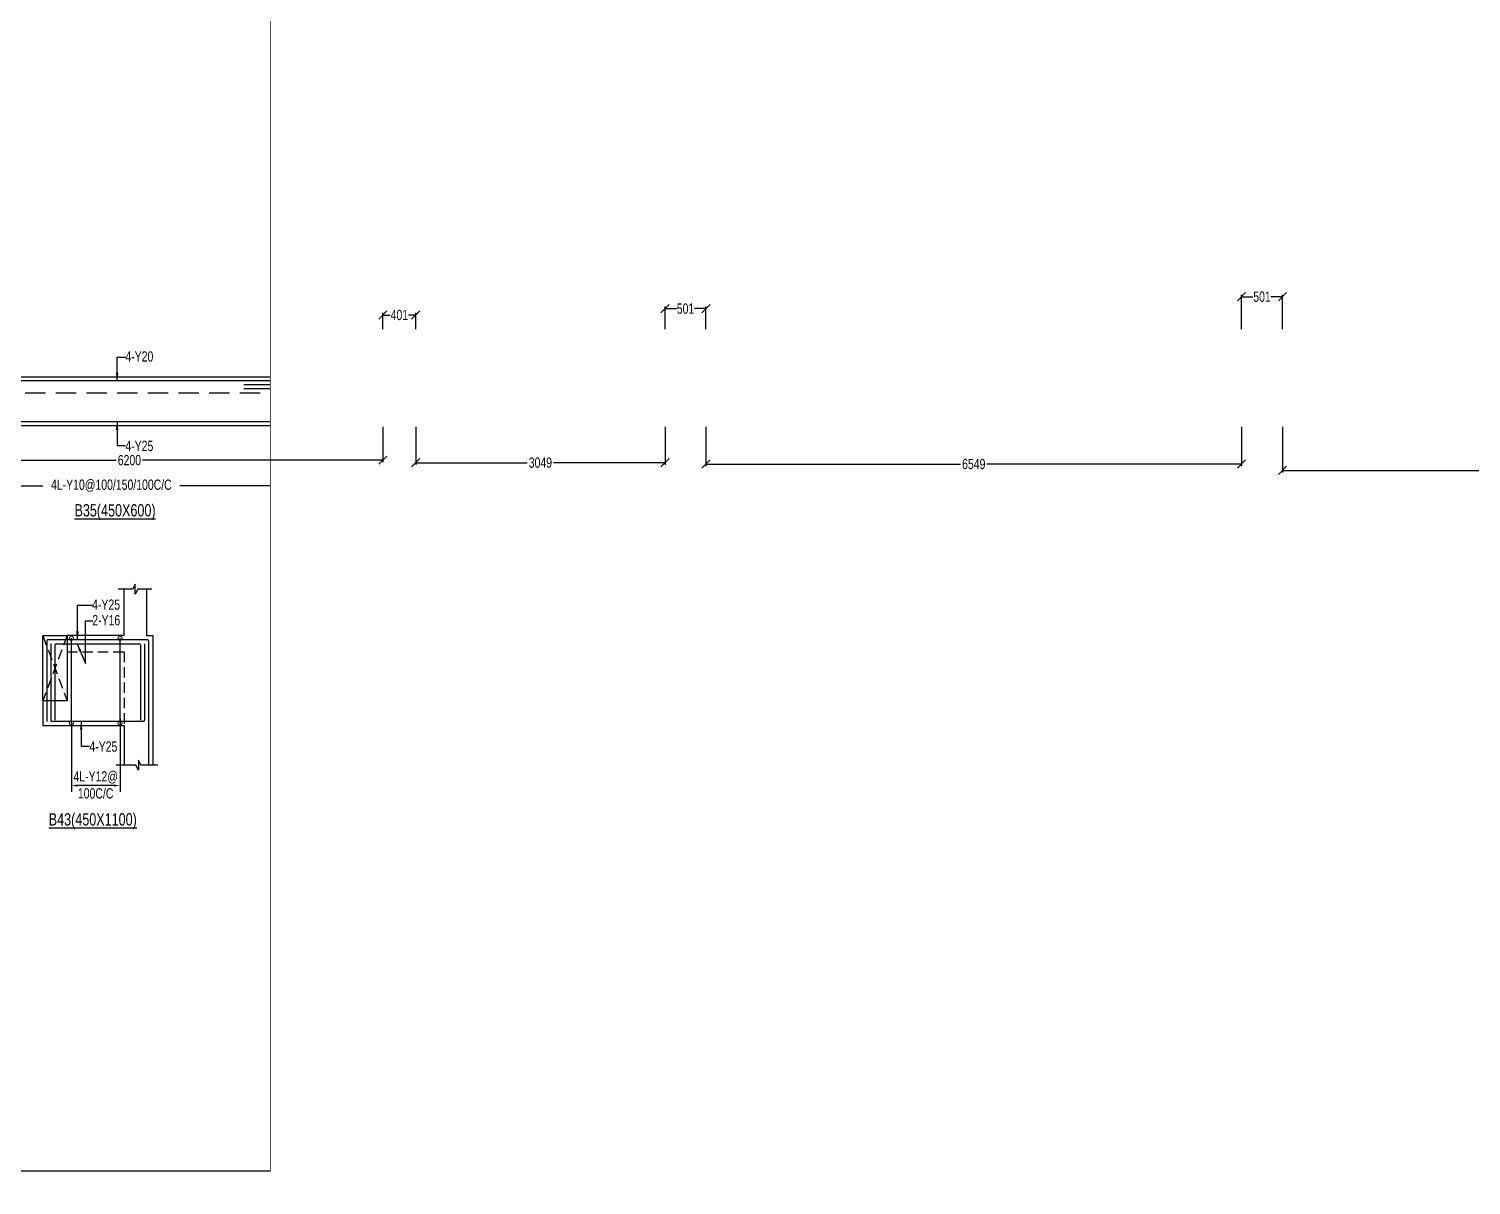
# Model space of a CAD drawing. Header units: millimetres. Extents: x 0 to 31744305, y -21599035 to 0.
# Drawn here: x 31676650 to 31694289, y -21150739 to -21136594 of the extents above; entities that cross this region are included whole.
import ezdxf

# ---------------------------------------------------------------- set-up
doc = ezdxf.new("R2010")
doc.units = ezdxf.units.MM
doc.header["$LTSCALE"] = 1000
doc.header["$MEASUREMENT"] = 0
doc.set_wipeout_variables(frame=1)
doc.header["$PDMODE"] = 3
for name, pattern in [('CONTINOUS', [0]), ('CONTINU', [0]), ('HIDDEN', [0.375, 0.25, -0.125])]:
    doc.linetypes.add(name, pattern=pattern)
for name, color, linetype in [('-S-ARROW', 253, 'Continuous'), ('-S-MISC', 8, 'Continuous'), ('-S-STIRUP', 11, 'Continuous'), ('-STR-BEAM', 7, 'CONTINU'), ('-STR-COLUMN', 5, 'HIDDEN'), ('-STR-REINF', 3, 'Continuous'), ('-STR-RF-DIM', 8, 'CONTINOUS'), ('-STR-TEXT', 6, 'Continuous'), ('S-BEAM', 7, 'Continuous'), ('S-DIM', 7, 'Continuous'), ('SEC TEXT', 9, 'Continuous'), ('SLAB LINE', 254, 'HIDDEN')]:
    doc.layers.add(name, color=color, linetype=linetype)
doc.styles.add('BEAM-LS', font='romans.shx', dxfattribs={"width": 0.8})
doc.styles.add('SOBHA', font='swisscl.ttf')
doc.styles.add('sobha.sed', font='swisscl.ttf')
doc.dimstyles.new('S-50', dxfattribs={"dimscale": 50, "dimtxt": 2.5, "dimasz": 2, "dimexe": 0.5, "dimexo": 0.25, "dimgap": 0.25, "dimtad": 0, "dimdec": 0, "dimrnd": 0.0005, "dimzin": 0, "dimdsep": 46, "dimtxsty": 'sobha.sed', "dimblk": 'OBLIQUE', "dimcen": 0.09, "dimclrd": 8, "dimclre": 8, "dimclrt": 6, "dimadec": 0, "dimazin": 0, "dimtfac": 1, "dimtdec": 0, "dimtofl": 0, "dimtmove": 2, "dimatfit": 3, "dimfxl": 0.18, "dimtolj": 1, "dimtzin": 0, "dimlwd": -1, "dimlwe": -1, "dimarcsym": 0})
doc.dimstyles.new('S-DIM50', dxfattribs={"dimscale": 50, "dimtxt": 2.5, "dimasz": 1.5, "dimexe": 1.5, "dimexo": 1, "dimgap": 0.5, "dimtad": 0, "dimdec": 0, "dimzin": 0, "dimdsep": 46, "dimtxsty": 'SOBHA', "dimcen": 0.09, "dimclrd": 256, "dimclre": 256, "dimclrt": 6, "dimadec": 5, "dimazin": 0, "dimtfac": 1, "dimtdec": 0, "dimtofl": 0, "dimtmove": 0, "dimatfit": 3, "dimfxl": 0.18, "dimtolj": 1, "dimtzin": 0, "dimlwd": -1, "dimlwe": -1, "dimarcsym": 0})
doc.dimstyles.new('STIRUP', dxfattribs={"dimscale": 50, "dimtxt": 2.5, "dimasz": 2.2, "dimexe": 0, "dimexo": 0, "dimgap": 0.5, "dimtad": 0, "dimdec": 0, "dimzin": 0, "dimdsep": 46, "dimtxsty": 'BEAM-LS', "dimblk": 'DOTSMALL', "dimcen": 0.09, "dimclrd": 256, "dimclre": 256, "dimclrt": 256, "dimadec": 5, "dimazin": 0, "dimtfac": 1, "dimtdec": 0, "dimtofl": 0, "dimtmove": 0, "dimatfit": 3, "dimldrblk": 'DOTSMALL', "dimfxl": 0, "dimfxlon": 1, "dimtolj": 1, "dimtzin": 0, "dimlwd": -1, "dimlwe": -1, "dimarcsym": 0})

# ---------------------------------------------------------------- blocks, each defined once
blk = doc.blocks.new('*D39')
at = {"layer": '-STR-RF-DIM', "transparency": 16777216}
for p, q in [((31677765, -21145029), (31677765, -21145926)), ((31677170, -21145086), (31677170, -21145926)), ((31677690, -21145851), (31677245, -21145851))]:
    blk.add_line(p, q, dxfattribs=at)
for points in [[(31677245, -21145838), (31677245, -21145863), (31677170, -21145851)], [(31677690, -21145838), (31677690, -21145863), (31677765, -21145851)]]:
    blk.add_solid(points, dxfattribs=at)
at = {"layer": 'Defpoints', "color": 0, "transparency": 16777216}
for p in [(31677765, -21145029, 178587), (31677170, -21145086, 178587), (31677170, -21145851)]:
    blk.add_point(p, dxfattribs=at)
at = {"layer": '-STR-RF-DIM', "color": 6, "transparency": 16777216, "char_height": 125, "attachment_point": 5, "style": 'SOBHA'}
for s, insert in [('\\A1;4L-Y12@', (31677467, -21145751)), ('\\A1;100C/C', (31677467, -21145947))]:
    blk.add_mtext(s, dxfattribs=dict(at, insert=insert))
blk = doc.blocks.new('_DotSmall')
at = {"color": 0, "linetype": 'ByBlock', "const_width": 0.5}
blk.add_lwpolyline([(-0.0625, 0, 1), (0.0625, 0, 1)], format="xyb", close=True, dxfattribs=at)
blk = doc.blocks.new('*D40')
at = {"layer": '-S-STIRUP', "ltscale": 100, "transparency": 16777216}
blk.add_line((31677765, -21145086), (31677765, -21144049), dxfattribs=at)
at = {"layer": 'Defpoints', "color": 0, "linetype": 'CONTINU', "ltscale": 100, "transparency": 16777216}
for p in [(31677765, -21144049), (31677765, -21144049), (31677765, -21145086)]:
    blk.add_point(p, dxfattribs=at)
at = {"layer": '-S-STIRUP', "linetype": 'CONTINU', "ltscale": 100, "transparency": 16777216, "xscale": 100, "yscale": 100, "zscale": 100}
for p, rotation in [((31677765, -21144049), 90), ((31677765, -21145086), 270)]:
    blk.add_blockref('_DotSmall', p, dxfattribs=dict(at, rotation=rotation))
blk = doc.blocks.new('_OBLIQUE')
at = {"color": 0, "linetype": 'ByBlock'}
blk.add_line((-0.5, -0.5), (0.5, 0.5), dxfattribs=at)
blk = doc.blocks.new('*D41')
at = {"layer": '-S-STIRUP', "ltscale": 100, "transparency": 16777216}
blk.add_line((31677170, -21145086), (31677170, -21144049), dxfattribs=at)
at = {"layer": 'Defpoints', "color": 0, "linetype": 'CONTINU', "ltscale": 100, "transparency": 16777216}
for p in [(31677170, -21144049), (31677170, -21144049), (31677170, -21145086)]:
    blk.add_point(p, dxfattribs=at)
at = {"layer": '-S-STIRUP', "linetype": 'CONTINU', "ltscale": 100, "transparency": 16777216, "xscale": 100, "yscale": 100, "zscale": 100}
for p, rotation in [((31677170, -21144049), 90), ((31677170, -21145086), 270)]:
    blk.add_blockref('_DotSmall', p, dxfattribs=dict(at, rotation=rotation))
blk = doc.blocks.new('*D615')
at = {"layer": '-STR-RF-DIM', "transparency": 16777216}
for p, q in [((31726633, -21128978), (31726633, -21129817)), ((31732733, -21128975), (31732733, -21129817)), ((31726708, -21129742), (31728625, -21129742)), ((31732658, -21129742), (31730299, -21129742))]:
    blk.add_line(p, q, dxfattribs=at)
for points in [[(31726708, -21129729), (31726708, -21129754), (31726633, -21129742)], [(31732658, -21129729), (31732658, -21129754), (31732733, -21129742)]]:
    blk.add_solid(points, dxfattribs=at)
at = {"layer": 'Defpoints', "color": 0, "transparency": 16777216}
for p in [(31726633, -21128978, 0), (31732733, -21128975, 0), (31726633, -21129742)]:
    blk.add_point(p, dxfattribs=at)
at = {"layer": '-STR-RF-DIM', "color": 6, "transparency": 16777216, "insert": (31729462, -21129742), "char_height": 125, "attachment_point": 5, "style": 'SOBHA'}
blk.add_mtext('\\A1;4L-Y10@100/150/100C/C', dxfattribs=at)
blk = doc.blocks.new('*D616')
at = {"layer": '-STR-RF-DIM', "transparency": 16777216}
for p, q in [((31733234, -21128975), (31733234, -21129817)), ((31736183, -21128978), (31736183, -21129817)), ((31733309, -21129742), (31734154, -21129742)), ((31736108, -21129742), (31735262, -21129742))]:
    blk.add_line(p, q, dxfattribs=at)
for points in [[(31733309, -21129729), (31733309, -21129754), (31733234, -21129742)], [(31736108, -21129729), (31736108, -21129754), (31736183, -21129742)]]:
    blk.add_solid(points, dxfattribs=at)
at = {"layer": 'Defpoints', "color": 0, "transparency": 16777216}
for p in [(31733234, -21128975, 0), (31736183, -21128978, 0), (31736183, -21129742)]:
    blk.add_point(p, dxfattribs=at)
at = {"layer": '-STR-RF-DIM', "color": 6, "transparency": 16777216, "insert": (31734708, -21129742), "char_height": 125, "attachment_point": 5, "style": 'SOBHA'}
blk.add_mtext('\\A1;4L-Y12@100C/C', dxfattribs=at)
blk = doc.blocks.new('*D617')
at = {"layer": '-STR-RF-DIM', "transparency": 16777216}
for p, q in [((31736784, -21128975), (31736784, -21129817)), ((31743233, -21128978), (31743233, -21129817)), ((31736859, -21129742), (31739160, -21129742)), ((31743158, -21129742), (31740833, -21129742))]:
    blk.add_line(p, q, dxfattribs=at)
for points in [[(31736859, -21129729), (31736859, -21129754), (31736784, -21129742)], [(31743158, -21129729), (31743158, -21129754), (31743233, -21129742)]]:
    blk.add_solid(points, dxfattribs=at)
at = {"layer": 'Defpoints', "color": 0, "transparency": 16777216}
for p in [(31736784, -21128975, 0), (31743233, -21128978, 0), (31743233, -21129742)]:
    blk.add_point(p, dxfattribs=at)
at = {"layer": '-STR-RF-DIM', "color": 6, "transparency": 16777216, "insert": (31739997, -21129742), "char_height": 125, "attachment_point": 5, "style": 'SOBHA'}
blk.add_mtext('\\A1;4L-Y12@100/150/100C/C', dxfattribs=at)
blk = doc.blocks.new('*D618')
at = {"layer": '-STR-RF-DIM', "transparency": 16777216}
for p, q in [((31743834, -21128975), (31743834, -21129817)), ((31750283, -21128978), (31750283, -21129817)), ((31743909, -21129742), (31746210, -21129742)), ((31750208, -21129742), (31747883, -21129742))]:
    blk.add_line(p, q, dxfattribs=at)
for points in [[(31743909, -21129729), (31743909, -21129754), (31743834, -21129742)], [(31750208, -21129729), (31750208, -21129754), (31750283, -21129742)]]:
    blk.add_solid(points, dxfattribs=at)
at = {"layer": 'Defpoints', "color": 0, "transparency": 16777216}
for p in [(31743834, -21128975, 0), (31750283, -21128978, 0), (31750283, -21129742)]:
    blk.add_point(p, dxfattribs=at)
at = {"layer": '-STR-RF-DIM', "color": 6, "transparency": 16777216, "insert": (31747047, -21129742), "char_height": 125, "attachment_point": 5, "style": 'SOBHA'}
blk.add_mtext('\\A1;4L-Y10@100/125/100C/C', dxfattribs=at)
blk = doc.blocks.new('BEAM')
at = {"layer": 'SEC TEXT', "color": 4, "linetype": 'ByBlock', "style": 'sobha.sed'}
for s, p in [('%%UB26(600X600)', (31681288.6, -21136065.6, 0)), ('%%UB27(450X600)', (31690267.6, -21136065.6, 0))]:
    blk.add_text(s, height=150, rotation=359.98928, dxfattribs=at).set_placement(p)
blk = doc.blocks.new('*D961')
at = {"layer": 'Defpoints', "color": 0, "transparency": 16777216}
for p in [(31674780, -21141449, 0), (31680980, -21141449, 0), (31680980, -21141871)]:
    blk.add_point(p, dxfattribs=at)
at = {"layer": 'S-DIM', "color": 8, "transparency": 16777216}
for p, q in [((31674780, -21141461), (31674780, -21141896)), ((31680980, -21141461), (31680980, -21141896)), ((31674780, -21141871), (31677719, -21141871)), ((31680980, -21141871), (31678041, -21141871))]:
    blk.add_line(p, q, dxfattribs=at)
at = {"layer": 'S-DIM', "color": 8, "transparency": 16777216, "xscale": 100, "yscale": 100, "zscale": 100, "rotation": 180}
blk.add_blockref('_OBLIQUE', (31674780, -21141871), dxfattribs=at)
at = {"layer": 'S-DIM', "color": 8, "transparency": 16777216, "xscale": 100, "yscale": 100, "zscale": 100}
blk.add_blockref('_OBLIQUE', (31680980, -21141871), dxfattribs=at)
at = {"layer": 'S-DIM', "color": 6, "transparency": 16777216, "insert": (31677880, -21141871), "char_height": 125, "attachment_point": 5, "style": 'sobha.sed'}
blk.add_mtext('\\A1;6200', dxfattribs=at)
blk = doc.blocks.new('*D962')
at = {"layer": 'Defpoints', "color": 0, "transparency": 16777216}
for p in [(31681381, -21141449, 0), (31684430, -21141449, 0), (31684430, -21141901)]:
    blk.add_point(p, dxfattribs=at)
at = {"layer": 'S-DIM', "color": 8, "transparency": 16777216}
for p, q in [((31681381, -21141461), (31681381, -21141926)), ((31684430, -21141461), (31684430, -21141926)), ((31681381, -21141901), (31682745, -21141901)), ((31684430, -21141901), (31683067, -21141901))]:
    blk.add_line(p, q, dxfattribs=at)
at = {"layer": 'S-DIM', "color": 8, "transparency": 16777216, "xscale": 100, "yscale": 100, "zscale": 100, "rotation": 180}
blk.add_blockref('_OBLIQUE', (31681381, -21141901), dxfattribs=at)
at = {"layer": 'S-DIM', "color": 8, "transparency": 16777216, "xscale": 100, "yscale": 100, "zscale": 100}
blk.add_blockref('_OBLIQUE', (31684430, -21141901), dxfattribs=at)
at = {"layer": 'S-DIM', "color": 6, "transparency": 16777216, "insert": (31682906, -21141901), "char_height": 125, "attachment_point": 5, "style": 'sobha.sed'}
blk.add_mtext('\\A1;3049', dxfattribs=at)
blk = doc.blocks.new('*D963')
at = {"layer": 'Defpoints', "color": 0, "transparency": 16777216}
for p in [(31684931, -21141449, 0), (31691480, -21141449, 0), (31691480, -21141918)]:
    blk.add_point(p, dxfattribs=at)
at = {"layer": 'S-DIM', "color": 8, "transparency": 16777216}
for p, q in [((31684931, -21141461), (31684931, -21141943)), ((31691480, -21141461), (31691480, -21141943)), ((31684931, -21141918), (31688045, -21141918)), ((31691480, -21141918), (31688367, -21141918))]:
    blk.add_line(p, q, dxfattribs=at)
at = {"layer": 'S-DIM', "color": 8, "transparency": 16777216, "xscale": 100, "yscale": 100, "zscale": 100, "rotation": 180}
blk.add_blockref('_OBLIQUE', (31684931, -21141918), dxfattribs=at)
at = {"layer": 'S-DIM', "color": 8, "transparency": 16777216, "xscale": 100, "yscale": 100, "zscale": 100}
blk.add_blockref('_OBLIQUE', (31691480, -21141918), dxfattribs=at)
at = {"layer": 'S-DIM', "color": 6, "transparency": 16777216, "insert": (31688206, -21141918), "char_height": 125, "attachment_point": 5, "style": 'sobha.sed'}
blk.add_mtext('\\A1;6549', dxfattribs=at)
blk = doc.blocks.new('*D964')
at = {"layer": 'Defpoints', "color": 0, "transparency": 16777216}
for p in [(31691981, -21141449, 0), (31698530, -21141449, 0), (31698530, -21141995)]:
    blk.add_point(p, dxfattribs=at)
at = {"layer": 'S-DIM', "color": 8, "transparency": 16777216}
for p, q in [((31691981, -21141461), (31691981, -21142020)), ((31698530, -21141461), (31698530, -21142020)), ((31691981, -21141995), (31695095, -21141995)), ((31698530, -21141995), (31695417, -21141995))]:
    blk.add_line(p, q, dxfattribs=at)
at = {"layer": 'S-DIM', "color": 8, "transparency": 16777216, "xscale": 100, "yscale": 100, "zscale": 100, "rotation": 180}
blk.add_blockref('_OBLIQUE', (31691981, -21141995), dxfattribs=at)
at = {"layer": 'S-DIM', "color": 8, "transparency": 16777216, "xscale": 100, "yscale": 100, "zscale": 100}
blk.add_blockref('_OBLIQUE', (31698530, -21141995), dxfattribs=at)
at = {"layer": 'S-DIM', "color": 6, "transparency": 16777216, "insert": (31695256, -21141995), "char_height": 125, "attachment_point": 5, "style": 'sobha.sed'}
blk.add_mtext('\\A1;6549', dxfattribs=at)
blk = doc.blocks.new('*D971')
at = {"layer": 'Defpoints', "color": 0, "transparency": 16777216}
for p in [(31681381, -21140095), (31680980, -21140278, 0), (31681381, -21140278, 0)]:
    blk.add_point(p, dxfattribs=at)
at = {"layer": 'S-DIM', "color": 8, "transparency": 16777216}
for p, q in [((31680980, -21140266), (31680980, -21140070)), ((31680980, -21140095), (31681069, -21140095)), ((31681381, -21140095), (31681292, -21140095)), ((31681381, -21140266), (31681381, -21140070))]:
    blk.add_line(p, q, dxfattribs=at)
at = {"layer": 'S-DIM', "color": 8, "transparency": 16777216, "xscale": 100, "yscale": 100, "zscale": 100, "rotation": 180}
blk.add_blockref('_OBLIQUE', (31680980, -21140095), dxfattribs=at)
at = {"layer": 'S-DIM', "color": 8, "transparency": 16777216, "xscale": 100, "yscale": 100, "zscale": 100}
blk.add_blockref('_OBLIQUE', (31681381, -21140095), dxfattribs=at)
at = {"layer": 'S-DIM', "color": 6, "transparency": 16777216, "insert": (31681181, -21140095), "char_height": 125, "attachment_point": 5, "style": 'sobha.sed'}
blk.add_mtext('\\A1;401', dxfattribs=at)
blk = doc.blocks.new('*D972')
at = {"layer": 'Defpoints', "color": 0, "transparency": 16777216}
for p in [(31684931, -21140017), (31684430, -21140278, 0), (31684931, -21140278, 0)]:
    blk.add_point(p, dxfattribs=at)
at = {"layer": 'S-DIM', "color": 8, "transparency": 16777216}
for p, q in [((31684430, -21140266), (31684430, -21139992)), ((31684430, -21140017), (31684570, -21140017)), ((31684931, -21140017), (31684791, -21140017)), ((31684931, -21140266), (31684931, -21139992))]:
    blk.add_line(p, q, dxfattribs=at)
at = {"layer": 'S-DIM', "color": 8, "transparency": 16777216, "xscale": 100, "yscale": 100, "zscale": 100, "rotation": 180}
blk.add_blockref('_OBLIQUE', (31684430, -21140017), dxfattribs=at)
at = {"layer": 'S-DIM', "color": 8, "transparency": 16777216, "xscale": 100, "yscale": 100, "zscale": 100}
blk.add_blockref('_OBLIQUE', (31684931, -21140017), dxfattribs=at)
at = {"layer": 'S-DIM', "color": 6, "transparency": 16777216, "insert": (31684681, -21140017), "char_height": 125, "attachment_point": 5, "style": 'sobha.sed'}
blk.add_mtext('\\A1;501', dxfattribs=at)
blk = doc.blocks.new('*D973')
at = {"layer": 'Defpoints', "color": 0, "transparency": 16777216}
for p in [(31691981, -21139871), (31691480, -21140278, 0), (31691981, -21140278, 0)]:
    blk.add_point(p, dxfattribs=at)
at = {"layer": 'S-DIM', "color": 8, "transparency": 16777216}
for p, q in [((31691480, -21140266), (31691480, -21139846)), ((31691480, -21139871), (31691620, -21139871)), ((31691981, -21139871), (31691841, -21139871)), ((31691981, -21140266), (31691981, -21139846))]:
    blk.add_line(p, q, dxfattribs=at)
at = {"layer": 'S-DIM', "color": 8, "transparency": 16777216, "xscale": 100, "yscale": 100, "zscale": 100, "rotation": 180}
blk.add_blockref('_OBLIQUE', (31691480, -21139871), dxfattribs=at)
at = {"layer": 'S-DIM', "color": 8, "transparency": 16777216, "xscale": 100, "yscale": 100, "zscale": 100}
blk.add_blockref('_OBLIQUE', (31691981, -21139871), dxfattribs=at)
at = {"layer": 'S-DIM', "color": 6, "transparency": 16777216, "insert": (31691731, -21139871), "char_height": 125, "attachment_point": 5, "style": 'sobha.sed'}
blk.add_mtext('\\A1;501', dxfattribs=at)
blk = doc.blocks.new('bb')
at = {"layer": '-S-MISC', "linetype": 'ByBlock', "ltscale": 1000, "elevation": 0}
for points in [[(31733246.2, -21127837.5), (31733005.1, -21127837.9), (31732975.3, -21127897.6), (31732975.3, -21127777.4), (31732945.4, -21127837.9), (31732718.4, -21127837.5)], [(31736796.2, -21127837.5), (31736505.1, -21127837.9), (31736475.3, -21127897.6), (31736475.3, -21127777.4), (31736445.4, -21127837.9), (31736168.4, -21127837.5)], [(31743846.2, -21127837.5), (31743555.1, -21127837.9), (31743525.3, -21127897.6), (31743525.3, -21127777.4), (31743495.4, -21127837.9), (31743218.4, -21127837.5)], [(31733246.2, -21129379.3), (31733005.1, -21129378.9), (31732975.3, -21129319.2), (31732975.3, -21129439.4), (31732945.4, -21129378.9), (31732718.4, -21129379.3)], [(31736796.2, -21129379.3), (31736505.1, -21129378.9), (31736475.3, -21129319.2), (31736475.3, -21129439.4), (31736445.4, -21129378.9), (31736168.4, -21129379.3)], [(31743846.2, -21129379.3), (31743555.1, -21129378.9), (31743525.3, -21129319.2), (31743525.3, -21129439.4), (31743495.4, -21129378.9), (31743218.4, -21129379.3)]]:
    blk.add_lwpolyline(points, dxfattribs=at)
at = {"layer": '-STR-BEAM'}
for p, q in [((31726582.8, -21128408.4, 0), (31732782.8, -21128408.4, 0)), ((31733183.6, -21128408.4, 0), (31736232.8, -21128408.4, 0)), ((31736733.6, -21128408.4, 0), (31743282.8, -21128408.4, 0)), ((31743783.6, -21128408.4, 0), (31750332.8, -21128408.4, 0)), ((31732782.8, -21129008.4, 0), (31726582.8, -21129008.4, 0)), ((31736232.8, -21129008.4, 0), (31733183.6, -21129008.4, 0)), ((31743282.8, -21129008.4, 0), (31736733.6, -21129008.4, 0)), ((31750332.8, -21129008.4, 0), (31743783.6, -21129008.4, 0))]:
    blk.add_line(p, q, dxfattribs=at)
at = {"layer": '-STR-COLUMN', "linetype": 'Continuous', "ltscale": 10}
for p, q in [((31732782.8, -21128408.4, 0), (31732782.8, -21127837.5, 0)), ((31733183.6, -21128408.4, 0), (31733183.6, -21127837.5, 0)), ((31736232.8, -21128408.4, 0), (31736232.8, -21127837.5, 0)), ((31736733.6, -21128408.4, 0), (31736733.6, -21127837.5, 0)), ((31743282.8, -21128408.4, 0), (31743282.8, -21127837.5, 0)), ((31743783.6, -21128408.4, 0), (31743783.6, -21127837.5, 0)), ((31732782.8, -21129008.4, 0), (31732782.8, -21129379.3, 0)), ((31733183.6, -21129008.4, 0), (31733183.6, -21129379.3, 0)), ((31736232.8, -21129008.4, 0), (31736232.8, -21129379.3, 0)), ((31736733.6, -21129008.4, 0), (31736733.6, -21129379.3, 0)), ((31743282.8, -21129008.4, 0), (31743282.8, -21129379.3, 0)), ((31743783.6, -21129008.4, 0), (31743783.6, -21129379.3, 0))]:
    blk.add_line(p, q, dxfattribs=at)
at = {"layer": '-STR-REINF', "ltscale": 10}
for p, q in [((31756158.8, -21128458.4, 0.1), (31696405.4, -21128458.4, 0)), ((31734083.8, -21128508.4, 0), (31731082.8, -21128508.4, 0)), ((31734083.8, -21128558.4, 0), (31731082.8, -21128558.4, 0)), ((31735332.6, -21128508.4, 0), (31738533.6, -21128508.4, 0)), ((31745583.6, -21128508.4, 0), (31741482.8, -21128508.4, 0)), ((31727032.8, -21128958.4, 0), (31756108.8, -21128958.4, 0)), ((31732682.8, -21128908.4, 0), (31736833.6, -21128908.4, 0)), ((31749282.4, -21128908.4, 0), (31744833.6, -21128908.4, 0))]:
    blk.add_line(p, q, dxfattribs=at)
at = {"layer": 'SLAB LINE', "color": 8, "linetype": 'HIDDEN'}
for p, q in [((31732782.8, -21128608.4, 0), (31726582.8, -21128608.4, 0)), ((31736232.8, -21128608.4, 0), (31733183.6, -21128608.4, 0)), ((31743282.8, -21128608.4, 0), (31736732.8, -21128608.4, 0)), ((31750332.8, -21128608.4, 0), (31743783.6, -21128608.4, 0))]:
    blk.add_line(p, q, dxfattribs=at)
at = {"layer": 'SLAB LINE', "color": 8, "linetype": 'HIDDEN', "elevation": 0}
for points in [[(31732782.8, -21128608.4), (31732782.8, -21129008.4), (31733183.6, -21129008.4), (31733183.6, -21128608.4)], [(31736232.8, -21128608.4), (31736232.8, -21129008.4), (31736733.6, -21129008.4), (31736733.6, -21128608.4)], [(31743783.6, -21128608.4), (31743783.6, -21129008.4), (31743282.8, -21129008.4), (31743282.8, -21128608.4)]]:
    blk.add_lwpolyline(points, dxfattribs=at)
at = {"layer": '-STR-TEXT', "color": 6, "style": 'SOBHA'}
for s, p in [('4-Y20', (31729632.8, -21128223.7, 0)), ('4-Y25', (31731791.6, -21128222.5, 0)), ('2-Y16', (31732386.1, -21128222.5, 0)), ('4-Y20', (31734685.3, -21128223.7, 0)), ('4-Y25', (31737434.1, -21128222.5, 0)), ('4-Y20', (31739940.7, -21128223.7, 0)), ('4-Y20', (31744519.6, -21128222.5, 0)), ('4-Y25', (31729632.8, -21129318.2, 0)), ('4-Y25', (31734175.3, -21129318.2, 0)), ('2-Y16', (31735058.6, -21129316.4, 0)), ('4-Y25', (31739913.8, -21129318.2, 0))]:
    blk.add_text(s, height=125, dxfattribs=at).set_placement(p)
at = {"layer": 'SEC TEXT', "color": 4, "linetype": 'ByBlock', "style": 'sobha.sed'}
for s, p in [('%%UB35(450X600)', (31729010.8, -21130117.9, 0)), ('%%UB36(450X600)', (31734119.8, -21130117.9, 0)), ('%%UB37(450X600)', (31739438.8, -21130117.9, 0))]:
    blk.add_text(s, height=150, rotation=359.98928, dxfattribs=at).set_placement(p)
at = {"layer": '-STR-RF-DIM'}
dim = blk.add_linear_dim(base=(31726632.8, -21129742, 0), p1=(31732732.8, -21128974.8, 0), p2=(31726632.8, -21128978.1, 0), angle=180, text='4L-Y10@100/150/100C/C', dimstyle='S-DIM50', override={"dimscale": 1, "dimtxt": 125, "dimasz": 75, "dimexe": 75, "dimexo": 0, "dimgap": 25, "dimsah": 1, "dimcen": 4.5, "dimfxl": 75}, dxfattribs=at)
dim.commit()
dim.dimension.update_dxf_attribs({"geometry": '*D615', "text_midpoint": (31729462.1, -21129742, 0), "dimtype": 128})
for base, p1, p2, text, picture, middle in [((31736182.8, -21129742, 0), (31733233.6, -21128974.8, 0), (31736182.8, -21128978.1, 0), '4L-Y12@100C/C', '*D616', (31734708.2, -21129742, 0)), ((31743232.8, -21129742, 0), (31736783.6, -21128974.8, 0), (31743232.8, -21128978.1, 0), '4L-Y12@100/150/100C/C', '*D617', (31739996.7, -21129742, 0)), ((31750282.8, -21129742, 0), (31743833.6, -21128974.8, 0), (31750282.8, -21128978.1, 0), '4L-Y10@100/125/100C/C', '*D618', (31747046.7, -21129742, 0))]:
    dim = blk.add_linear_dim(base=base, p1=p1, p2=p2, text=text, dimstyle='S-DIM50', override={"dimscale": 1, "dimtxt": 125, "dimasz": 75, "dimexe": 75, "dimexo": 0, "dimgap": 25, "dimsah": 1, "dimcen": 4.5, "dimfxl": 75}, dxfattribs=at)
    dim.commit()
    dim.dimension.update_dxf_attribs({"geometry": picture, "text_midpoint": middle, "dimtype": 128})
at = {"layer": '-S-ARROW'}
for points in [[(31729531.3, -21128458.4, 0), (31729531.3, -21128170, 0), (31729634.7, -21128168.6, 0)], [(31731585.3, -21128507.3, 0), (31731727.5, -21128674.5, 0), (31731727.5, -21128167.3, 0), (31731794.9, -21128167.3, 0)], [(31732159, -21128558.4, 0), (31732322, -21128674.5, 0), (31732322, -21128167.3, 0), (31732389.4, -21128167.3, 0)], [(31734602.8, -21128458.4, 0), (31734602.8, -21128170, 0), (31734706.2, -21128168.6, 0)], [(31737227.8, -21128507.3, 0), (31737370, -21128674.5, 0), (31737370, -21128167.3, 0), (31737437.4, -21128167.3, 0)], [(31739812.3, -21128458.4, 0), (31739812.3, -21128170, 0), (31739915.7, -21128168.6, 0)], [(31744313.3, -21128507.3, 0), (31744455.5, -21128674.5, 0), (31744455.5, -21128167.3, 0), (31744522.9, -21128167.3, 0)], [(31734852.3, -21128908.5, 0), (31734994.5, -21128719.3, 0), (31734994.5, -21129248.6, 0), (31735061.9, -21129248.6, 0)], [(31729531.3, -21128961.1, 0), (31729531.3, -21129249.5, 0), (31729634.7, -21129249.5, 0)], [(31734073.8, -21128961.1, 0), (31734073.8, -21129249.5, 0), (31734177.2, -21129249.5, 0)], [(31739812.3, -21128961.1, 0), (31739812.3, -21129249.5, 0), (31739915.7, -21129250.8, 0)]]:
    blk.add_leader(points, dimstyle='S-50', override={"dimgap": 0.1}, dxfattribs=at)

msp = doc.modelspace()

# ---------------------------------------------------------------- linework, layer by layer
at = {"layer": '-S-MISC', "linetype": 'ByBlock', "ltscale": 1000, "elevation": 0}
for points in [[(31678152.5, -21143447.8), (31677982, -21143447.8), (31677952.1, -21143507.5), (31677952.1, -21143387.3), (31677922.3, -21143447.8), (31677743.4, -21143447.8)], [(31678227.2, -21145600.6), (31678019.4, -21145600.6), (31677989.6, -21145540.9), (31677989.6, -21145661.1), (31677959.7, -21145600.6), (31677718.7, -21145600.6)]]:
    msp.add_lwpolyline(points, dxfattribs=at)
at = {"layer": '-STR-BEAM'}
msp.add_line((31677814.5, -21144016, 0), (31677119.7, -21144016, 0), dxfattribs=at)
at = {"layer": '-STR-BEAM', "elevation": 0}
for points in [[(31679606.4, -21150567.8), (31644306.4, -21150567.8), (31644306.4, -21121867.8), (31679606.4, -21121867.8)], [(31676819.7, -21144016), (31677119.7, -21144016), (31677119.7, -21144816), (31676819.7, -21144816)]]:
    msp.add_lwpolyline(points, close=True, dxfattribs=at)
msp.add_lwpolyline([(31676819.7, -21144816), (31676819.7, -21145116), (31677814.5, -21145116)], dxfattribs=at)
at = {"layer": '-STR-COLUMN', "linetype": 'Continuous', "ltscale": 10}
for p, q in [((31677814.5, -21144016, 0), (31677814.5, -21143447.8, 0)), ((31678164.6, -21144016, 0), (31678164.6, -21145600.6, 0)), ((31677814.5, -21145116, 0), (31677814.5, -21145600.6, 0))]:
    msp.add_line(p, q, dxfattribs=at)
at = {"layer": '-STR-COLUMN', "linetype": 'Continuous', "ltscale": 10, "elevation": 0}
msp.add_lwpolyline([(31678089.7, -21143447.8), (31678089.7, -21144016), (31678164.6, -21144016)], dxfattribs=at)
at = {"layer": '-STR-REINF', "ltscale": 10}
for p, q in [((31676869.6, -21144081, 0), (31676869.6, -21145066.6, 0)), ((31676884.6, -21144066, 0), (31678099.6, -21144066, 0)), ((31676919.6, -21144116, 0), (31676919.6, -21145051, 0)), ((31676969.6, -21144131, 0), (31676969.6, -21145051, 0)), ((31676984.6, -21144116, 0), (31677999.6, -21144116, 0)), ((31678014.6, -21144131, 0), (31678014.6, -21145051, 0)), ((31678064.6, -21144116, 0), (31678064.6, -21145051, 0)), ((31678114.6, -21144081, 0), (31678114.6, -21145587.1, 0)), ((31678049.6, -21145066, 0), (31676934.6, -21145066, 0))]:
    msp.add_line(p, q, dxfattribs=at)
for centre, start, end in [((31676884.6, -21144081, 0), 90, 180), ((31677999.6, -21144131, 0.1), 0, 90), ((31678099.6, -21144081, 0), 0, 90), ((31676934.6, -21145051, 0), 180, 270), ((31678049.6, -21145051, 0), 270, 0)]:
    msp.add_arc(centre, 15, start, end, dxfattribs=at)
at = {"layer": '-STR-REINF', "ltscale": 10, "extrusion": (1.59157e-09, -2.56336e-08, 1)}
msp.add_arc((31676984.6, -21144131, 0.6), 15, 90, 180, dxfattribs=at)
at = {"layer": 'S-BEAM', "linetype": 'HIDDEN', "ltscale": 0.5}
for p, q in [((31676819.7, -21144016, 0), (31677119.7, -21144816, 0)), ((31677119.7, -21144016, 0), (31676819.7, -21144816, 0))]:
    msp.add_line(p, q, dxfattribs=at)
at = {"layer": 'SLAB LINE', "color": 8, "linetype": 'HIDDEN', "ltscale": 0.5}
for p, q in [((31677119.7, -21144216, 0), (31677814.5, -21144216, 0)), ((31677119.7, -21144216, 0), (31677119.7, -21144766, 0)), ((31677814.5, -21144216, 0), (31677814.5, -21145116, 0))]:
    msp.add_line(p, q, dxfattribs=at)

# ---------------------------------------------------------------- block references
at = {"color": 1}
msp.add_blockref('BEAM', (0, -789.1), dxfattribs=at)
at = {"color": 251}
msp.add_blockref('bb', (-51802.5, -12440.6, 0), dxfattribs=at)

# ---------------------------------------------------------------- texts
at = {"layer": '-STR-TEXT', "color": 6, "style": 'SOBHA'}
for s, p in [('4-Y25', (31677423.6, -21143699.9, 0)), ('2-Y16', (31677425.7, -21143890.1, 0)), ('4-Y25', (31677390.1, -21145436, 0))]:
    msp.add_text(s, height=125, dxfattribs=at).set_placement(p)
at = {"layer": 'SEC TEXT', "color": 4, "linetype": 'ByBlock', "style": 'sobha.sed'}
msp.add_text('%%UB43(450X1100)', height=150, rotation=0.01072, dxfattribs=at).set_placement((31676893.2, -21146339.4, 0))

# ---------------------------------------------------------------- dimensions: what is measured, and where the dimension line sits
at = {"layer": '-S-STIRUP', "linetype": 'CONTINU', "ltscale": 100}
for base, p1, p2, picture, middle in [((31677169.5, -21144049, 178586.6), (31677169.5, -21145085.7, 178586.6), (31677169.5, -21144049, 178586.6), '*D41', (31677169.5, -21144567.3, 178586.6)), ((31677764.7, -21144049, 178586.6), (31677764.7, -21145085.7, 178586.6), (31677764.7, -21144049, 178586.6), '*D40', (31677764.7, -21144567.3, 178586.6))]:
    dim = msp.add_linear_dim(base=base, p1=p1, p2=p2, angle=90, text=' ', dimstyle='STIRUP', override={"dimasz": 2}, dxfattribs=at)
    dim.commit()
    dim.dimension.update_dxf_attribs({"geometry": picture, "text_midpoint": middle})
at = {"layer": '-STR-RF-DIM'}
dim = msp.add_linear_dim(base=(31677169.5, -21145850.6, 0), p1=(31677764.7, -21145028.8, 178586.6), p2=(31677169.5, -21145085.7, 178586.6), angle=180, text='4L-Y12@\\X100C/C', dimstyle='S-DIM50', override={"dimscale": 1, "dimtxt": 125, "dimasz": 75, "dimexe": 75, "dimexo": 0, "dimgap": 25, "dimsah": 1, "dimcen": 4.5, "dimfxl": 75}, dxfattribs=at)
dim.commit()
dim.dimension.update_dxf_attribs({"geometry": '*D39', "text_midpoint": (31677467.1, -21145850.6, 0), "dimtype": 160})

# ---------------------------------------------------------------- leaders
at = {"layer": '-S-ARROW'}
for points, override in [([(31677244.9, -21144066, 0), (31677244.9, -21143644.8, 0), (31677428.8, -21143644.8, 0)], {"dimasz": 2, "dimgap": 0.1, "dimtad": 0}), ([(31677241.1, -21144116, 0), (31677341.1, -21144359.4, 0), (31677341.1, -21143834.9, 0), (31677434.1, -21143834.9, 0)], {"dimgap": 0.1}), ([(31677290, -21145068.7, 0), (31677290, -21145368.7, 0), (31677393.5, -21145368.7, 0)], {"dimasz": 2, "dimgap": 0.1, "dimtad": 0})]:
    msp.add_leader(points, dimstyle='S-50', override=override, dxfattribs=at)

# ---------------------------------------------------------------- next in the draw order: wipeouts: each hides what was drawn before it
at = {"color": 250}
msp.add_wipeout([(31679606.4, -21121867.8), (31679606.4, -21150567.8), (31715915.9, -21150738.8), (31715522.7, -21120404.9), (31687277.8, -21121867.8)], dxfattribs=at).translate(0, 0, 0).dxf.layer = 'Defpoints'

# ---------------------------------------------------------------- next in the draw order: dimensions: what is measured, and where the dimension line sits
at = {"layer": 'S-DIM', "color": 1}
for base, p1, p2, picture, middle in [((31684931.2, -21140017.1), (31684430.3, -21140278.2, 0), (31684931.2, -21140278.2, 0), '*D972', (31684680.7, -21140017.1)), ((31691981.2, -21139870.5), (31691480.3, -21140278.2, 0), (31691981.2, -21140278.1, 0), '*D973', (31691730.7, -21139870.5)), ((31681381.2, -21140095.1), (31680980.3, -21140278.1, 0), (31681381.2, -21140278.2, 0), '*D971', (31681180.7, -21140095.1)), ((31680980.3, -21141870.9), (31674780.3, -21141449, 0), (31680980.3, -21141449, 0), '*D961', (31677880.3, -21141870.9)), ((31684430.3, -21141900.6), (31681381.2, -21141449, 0), (31684430.3, -21141449, 0), '*D962', (31682905.7, -21141900.6)), ((31691480.3, -21141918.4), (31684931.2, -21141449, 0), (31691480.3, -21141449, 0), '*D963', (31688205.7, -21141918.4)), ((31698530.3, -21141994.8), (31691981.2, -21141449, 0), (31698530.3, -21141449, 0), '*D964', (31695255.7, -21141994.8))]:
    dim = msp.add_linear_dim(base=base, p1=p1, p2=p2, dimstyle='S-50', dxfattribs=at)
    dim.commit()
    dim.dimension.update_dxf_attribs({"geometry": picture, "text_midpoint": middle})

doc.saveas('drawing.dxf')
